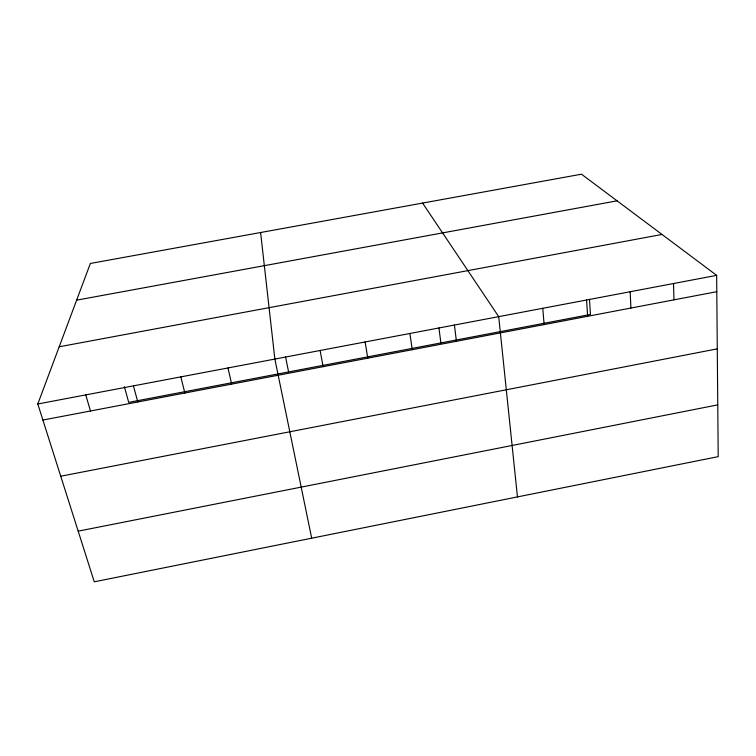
<?xml version="1.0" encoding="UTF-8"?>
<svg xmlns="http://www.w3.org/2000/svg" width="756" height="756" viewBox="0 0 756 756"><rect width="100%" height="100%" fill="white"/><g stroke="black" fill="none" stroke-linecap="round" stroke-linejoin="round"><path stroke-width="1.13" d="M37.8 403.987L90.361 263.466L581.487 174.192L716.65 275.354L718.2 456.643L94.264 581.808L37.8 403.987L716.65 275.354M78.18 531.147L717.756 404.866M60.735 476.223L717.274 348.856M42.903 420.052L716.792 291.693M59.195 346.787L662.001 234.454M76.639 300.16L617.085 200.831M422.595 203.071L498.705 316.651L517.454 496.909M85.749 394.897L90.484 410.99M124.39 386.722L128.709 402.372L590.445 314.458L589.482 299.348M133.425 385.862L137.809 401.975M180.835 376.885L184.861 393.016M227.981 367.955L231.657 384.105M311.689 538.187L274.863 359.072L260.603 232.517M285.57 356.926L288.584 371.933M320.119 350.491L323.105 366.679M365.12 341.967L367.785 358.174M409.894 333.481L412.228 349.707M438.915 327.877L440.89 342.931M454.422 325.042L456.426 341.287M542.761 308.306L544.131 324.579M586.58 300L587.639 316.291M630.164 291.75L630.92 308.051M673.52 283.528L673.965 299.849"/></g></svg>
